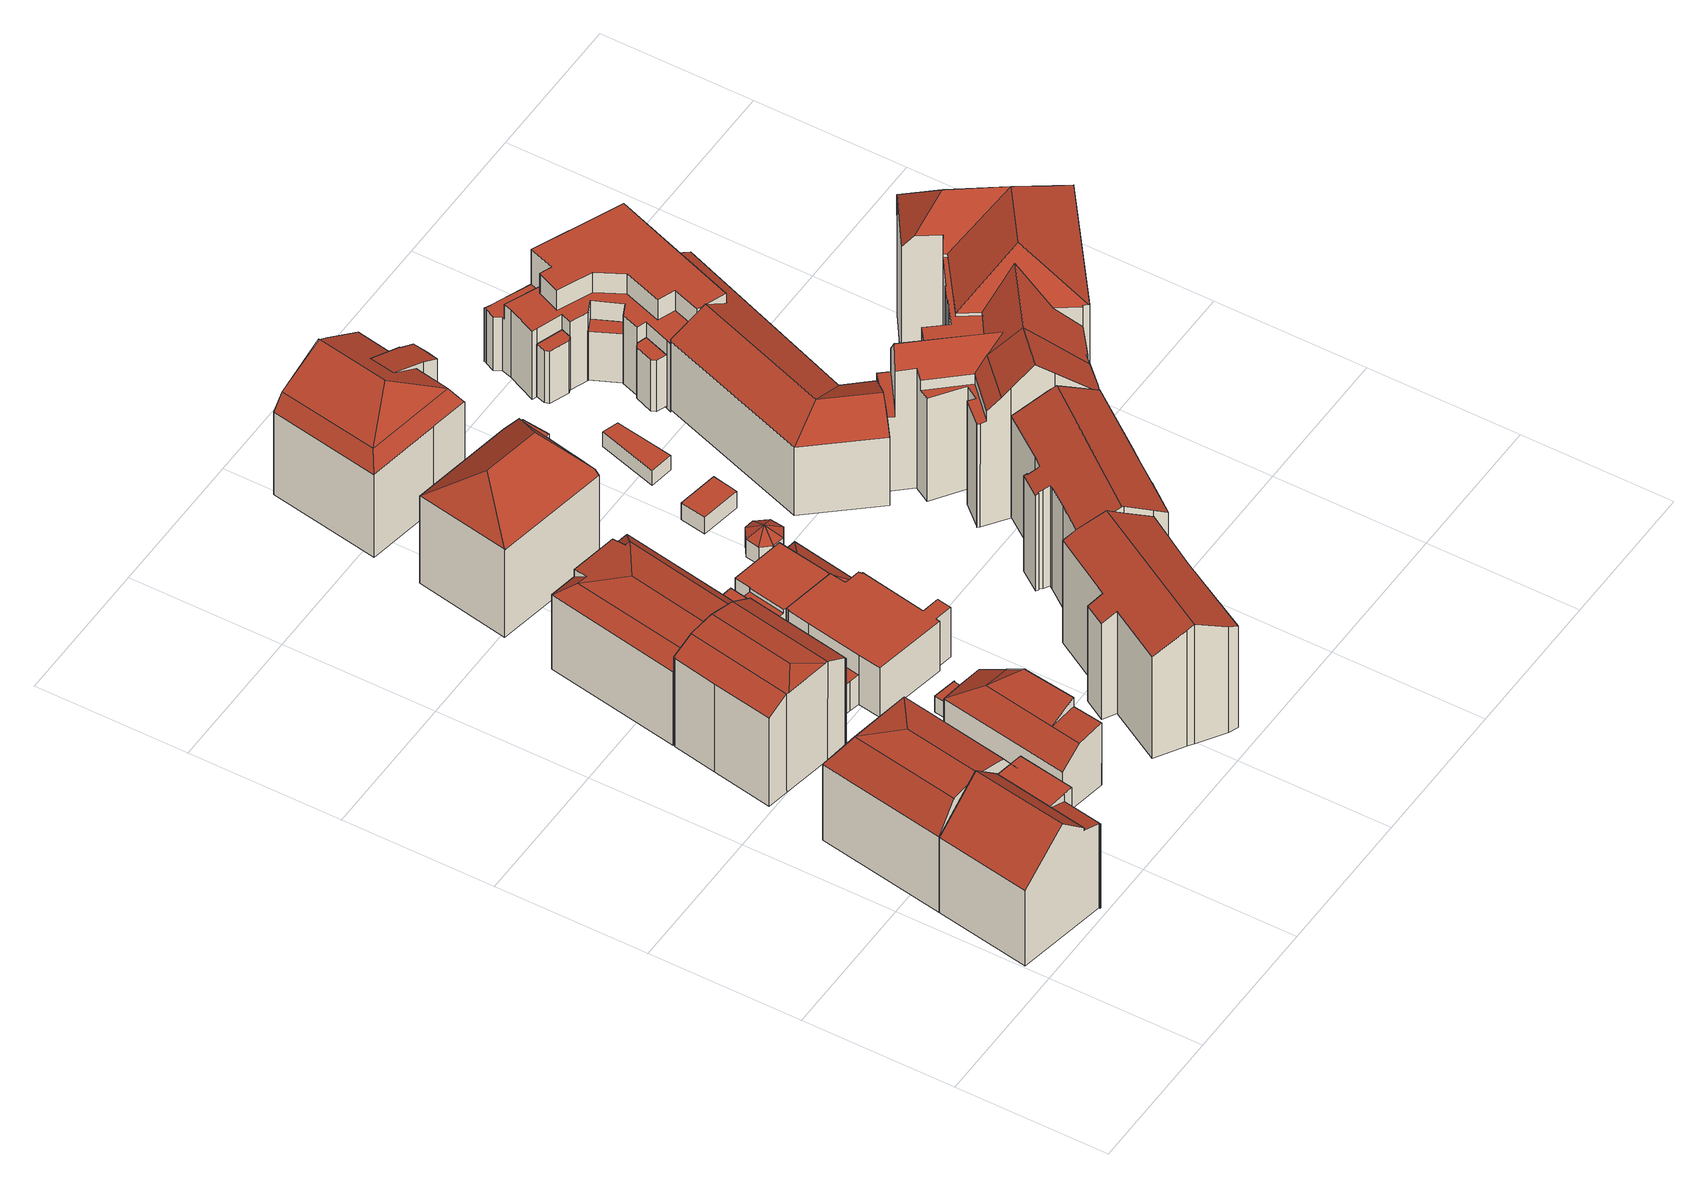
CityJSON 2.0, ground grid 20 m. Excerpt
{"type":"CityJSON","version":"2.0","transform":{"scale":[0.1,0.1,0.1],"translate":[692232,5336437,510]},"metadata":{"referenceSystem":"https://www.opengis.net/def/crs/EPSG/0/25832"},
"CityObjects":{
"building1":{"type":"Building","attributes":{"Gemeindeschluessel":"09162000","HoeheDach":"527.930","HoeheGrund":"510.231","Methode":"2000","NiedrigsteTraufeDesGebaeudes":"521.972","Geometrietyp2DReferenz":"3000","function":"31001_1000","roofType":"3100","measuredHeight":17.7,"storeysAboveGround":3},"address":[{"country":"Germany","locality":"München","thoroughfareName":"Kaulbachstraße 58"}],"geometry":[{"type":"Solid","lod":"2","boundaries":[[[[0,1,2,3,4,5]],[[6,7,8,9]],[[10,4,3,11,12,13]],[[14,7,6,12,11,15]],[[16,5,4,10,17,18,19]],[[1,0,20,21]],[[20,16,19,22,9,8,23,21]],[[7,14,23,8]],[[15,11,3,2]],[[0,5,16,20]],[[18,24,22,19]],[[22,24,25,13,12,6,9]],[[23,14,15,2,1,21]],[[25,17,10,13]],[[25,24,18,17]]]],"semantics":{"surfaces":[{"type":"RoofSurface","Dachneigung":"71.292","Dachorientierung":"99.679","Flaeche":"14.385","Z_MAX":"14.041","Z_MAX_ASL":"524.273","Z_MIN":"13.147","Z_MIN_ASL":"523.379"},{"type":"WallSurface"},{"type":"RoofSurface","Dachneigung":"90.000","Dachorientierung":"-1.000","Flaeche":"30.657","Z_MAX":"14.279","Z_MAX_ASL":"524.510","Z_MIN":"14.279","Z_MIN_ASL":"524.510"},{"type":"GroundSurface"},{"type":"RoofSurface","Dachneigung":"47.124","Dachorientierung":"99.679","Flaeche":"61.435","Z_MAX":"17.699","Z_MAX_ASL":"527.930","Z_MIN":"14.429","Z_MIN_ASL":"524.660"},{"type":"RoofSurface","Dachneigung":"46.038","Dachorientierung":"279.679","Flaeche":"108.706","Z_MAX":"17.699","Z_MAX_ASL":"527.930","Z_MIN":"11.741","Z_MIN_ASL":"521.972"}],"values":[[0,1,1,2,1,1,3,1,1,1,1,1,1,4,5]]}}]},
"building2":{"type":"Building","attributes":{"Gemeindeschluessel":"09162000","HoeheDach":"526.972","HoeheGrund":"510.222","Methode":"2000","NiedrigsteTraufeDesGebaeudes":"522.063","Geometrietyp2DReferenz":"3000","function":"31001_9998","roofType":"3200","measuredHeight":16.75,"storeysAboveGround":3},"address":[{"country":"Germany","locality":"München","thoroughfareName":"Kaulbachstraße 60"}],"geometry":[{"type":"Solid","lod":"2","boundaries":[[[[26,27,28,29,30,31]],[[28,32,33,34]],[[35,9,22,36,37,38,39]],[[40,41,9,35]],[[29,28,34,41,40,42]],[[28,27,32]],[[32,27,43,33]],[[44,43,27,26,45]],[[39,38,30,29,42]],[[9,41,34,33,43,44,22]],[[42,40,35,39]],[[30,38,37,31]],[[36,22,44,45]],[[36,45,26,31,37]]]],"semantics":{"surfaces":[{"type":"RoofSurface","Dachneigung":"32.687","Dachorientierung":"9.469","Flaeche":"49.895","Z_MAX":"15.968","Z_MAX_ASL":"526.190","Z_MIN":"12.000","Z_MIN_ASL":"522.222"},{"type":"RoofSurface","Dachneigung":"79.281","Dachorientierung":"99.767","Flaeche":"53.402","Z_MAX":"16.751","Z_MAX_ASL":"526.972","Z_MIN":"15.963","Z_MIN_ASL":"526.185"},{"type":"GroundSurface"},{"type":"WallSurface"},{"type":"RoofSurface","Dachneigung":"35.422","Dachorientierung":"99.754","Flaeche":"69.331","Z_MAX":"15.964","Z_MAX_ASL":"526.186","Z_MIN":"11.891","Z_MIN_ASL":"522.113"},{"type":"RoofSurface","Dachneigung":"79.315","Dachorientierung":"9.596","Flaeche":"17.581","Z_MAX":"16.751","Z_MAX_ASL":"526.972","Z_MIN":"15.964","Z_MIN_ASL":"526.186"},{"type":"RoofSurface","Dachneigung":"79.339","Dachorientierung":"279.752","Flaeche":"53.391","Z_MAX":"16.751","Z_MAX_ASL":"526.972","Z_MIN":"15.968","Z_MIN_ASL":"526.190"},{"type":"RoofSurface","Dachneigung":"30.986","Dachorientierung":"279.752","Flaeche":"77.131","Z_MAX":"15.968","Z_MAX_ASL":"526.190","Z_MIN":"11.841","Z_MIN_ASL":"522.063"}],"values":[[0,1,2,3,4,5,6,7,3,3,3,3,3,3]]}}]},
"building3":{"type":"Building","attributes":{"Gemeindeschluessel":"09162000","HoeheDach":"526.200","HoeheGrund":"510.198","Methode":"2000","NiedrigsteTraufeDesGebaeudes":"524.028","Geometrietyp2DReferenz":"3000","function":"31001_1000","roofType":"3200","measuredHeight":16,"storeysAboveGround":5},"address":[{"country":"Germany","locality":"München","thoroughfareName":"Kaulbachstraße 60a"}],"geometry":[{"type":"Solid","lod":"2","boundaries":[[[[46,47,48,49,50]],[[51,48,52,53]],[[54,55,56,57]],[[58,59,60,61]],[[62,63,64,65]],[[59,66,67,60]],[[52,48,47,62,65]],[[63,68,69,64]],[[70,51,53,71]],[[64,69,72,57,56,73,61,60,67,71,53,52,65]],[[46,50,74]],[[54,75,68,63,62,55]],[[55,74,50,49,73,56]],[[66,70,71,67]],[[49,58,61,73]],[[48,51,70,66,59,58,49]],[[55,62,47,46,74]],[[68,75,72,69]],[[75,54,57,72]]]],"semantics":{"surfaces":[{"type":"RoofSurface","Dachneigung":"81.681","Dachorientierung":"280.093","Flaeche":"44.829","Z_MAX":"16.002","Z_MAX_ASL":"526.200","Z_MIN":"15.502","Z_MIN_ASL":"525.700"},{"type":"WallSurface"},{"type":"GroundSurface"},{"type":"RoofSurface","Dachneigung":"80.282","Dachorientierung":"190.037","Flaeche":"8.610","Z_MAX":"16.002","Z_MAX_ASL":"526.200","Z_MIN":"15.540","Z_MIN_ASL":"525.738"},{"type":"RoofSurface","Dachneigung":"60.531","Dachorientierung":"100.130","Flaeche":"47.731","Z_MAX":"15.502","Z_MAX_ASL":"525.700","Z_MIN":"13.837","Z_MIN_ASL":"524.035"},{"type":"RoofSurface","Dachneigung":"60.591","Dachorientierung":"280.130","Flaeche":"48.829","Z_MAX":"15.505","Z_MAX_ASL":"525.703","Z_MIN":"13.830","Z_MIN_ASL":"524.028"},{"type":"RoofSurface","Dachneigung":"81.659","Dachorientierung":"100.130","Flaeche":"44.677","Z_MAX":"16.002","Z_MAX_ASL":"526.200","Z_MIN":"15.502","Z_MIN_ASL":"525.700"}],"values":[[0,1,1,1,1,1,1,1,1,2,3,4,1,1,1,5,6,1,1]]}}]},
"building4":{"type":"Building","attributes":{"Gemeindeschluessel":"09162000","HoeheDach":"521.787","HoeheGrund":"510.638","Methode":"2000","NiedrigsteTraufeDesGebaeudes":"517.464","Geometrietyp2DReferenz":"3000","function":"31001_9998","roofType":"2100","measuredHeight":11.15},"geometry":[{"type":"Solid","lod":"2","boundaries":[[[[76,77,78,79,80,81,82,83]],[[84,85,86,87,88]],[[82,89,90,83]],[[78,77,91,92,93]],[[87,89,81,80,88]],[[93,85,84,79,78]],[[76,90,91,77]],[[93,92,86,85]],[[88,80,79,84]],[[83,90,76]],[[87,86,92,91,90,89]],[[81,89,82]]]],"semantics":{"surfaces":[{"type":"WallSurface"},{"type":"RoofSurface","Dachneigung":"64.181","Dachorientierung":"279.792","Flaeche":"33.272","Z_MAX":"11.148","Z_MAX_ASL":"521.787","Z_MIN":"9.362","Z_MIN_ASL":"520.000"},{"type":"RoofSurface","Dachneigung":"57.118","Dachorientierung":"9.669","Flaeche":"21.666","Z_MAX":"9.362","Z_MAX_ASL":"520.000","Z_MIN":"6.850","Z_MIN_ASL":"517.488"},{"type":"GroundSurface"},{"type":"RoofSurface","Dachneigung":"84.184","Dachorientierung":"279.792","Flaeche":"15.258","Z_MAX":"9.750","Z_MAX_ASL":"520.388","Z_MIN":"9.362","Z_MIN_ASL":"520.000"},{"type":"RoofSurface","Dachneigung":"47.593","Dachorientierung":"279.792","Flaeche":"58.764","Z_MAX":"9.362","Z_MAX_ASL":"520.000","Z_MIN":"6.825","Z_MIN_ASL":"517.464"},{"type":"RoofSurface","Dachneigung":"57.877","Dachorientierung":"9.680","Flaeche":"5.415","Z_MAX":"11.050","Z_MAX_ASL":"521.688","Z_MIN":"9.362","Z_MIN_ASL":"520.000"}],"values":[[0,0,1,0,2,3,4,0,0,0,5,6]]}}]},
"building5":{"type":"Building","attributes":{"Gemeindeschluessel":"09162000","HoeheDach":"523.900","HoeheGrund":"510.198","Methode":"2000","NiedrigsteTraufeDesGebaeudes":"521.837","Geometrietyp2DReferenz":"3000","function":"31001_1000","roofType":"3200","measuredHeight":13.7,"storeysAboveGround":3},"address":[{"country":"Germany","locality":"München","thoroughfareName":"Kaulbachstraße 62"}],"geometry":[{"type":"Solid","lod":"2","boundaries":[[[[94,95,96,53]],[[97,98,99,100,101,102,103]],[[100,104,101]],[[65,52,53,96,105,106,107,64]],[[108,109,98,97]],[[64,107,106,110,111]],[[112,102,113,95,94]],[[114,104,100,99,109,108,110,106,105]],[[99,98,109]],[[115,103,102,112,116]],[[52,116,112,94,53]],[[117,65,64,111,118]],[[118,97,103,115,117]],[[96,95,113,114,105]],[[110,108,97,118,111]],[[101,104,114,113,102]],[[65,117,115,116,52]]]],"semantics":{"surfaces":[{"type":"WallSurface"},{"type":"RoofSurface","Dachneigung":"81.589","Dachorientierung":"10.005","Flaeche":"30.570","Z_MAX":"13.702","Z_MAX_ASL":"523.900","Z_MIN":"12.812","Z_MIN_ASL":"523.011"},{"type":"GroundSurface"},{"type":"RoofSurface","Dachneigung":"53.533","Dachorientierung":"10.005","Flaeche":"3.883","Z_MAX":"13.102","Z_MAX_ASL":"523.300","Z_MIN":"11.655","Z_MIN_ASL":"521.853"},{"type":"RoofSurface","Dachneigung":"57.215","Dachorientierung":"280.013","Flaeche":"45.116","Z_MAX":"13.102","Z_MAX_ASL":"523.300","Z_MIN":"11.639","Z_MIN_ASL":"521.837"},{"type":"RoofSurface","Dachneigung":"82.152","Dachorientierung":"280.013","Flaeche":"62.199","Z_MAX":"13.702","Z_MAX_ASL":"523.900","Z_MIN":"13.102","Z_MIN_ASL":"523.300"},{"type":"RoofSurface","Dachneigung":"82.152","Dachorientierung":"100.013","Flaeche":"62.535","Z_MAX":"13.702","Z_MAX_ASL":"523.900","Z_MIN":"13.102","Z_MIN_ASL":"523.300"},{"type":"RoofSurface","Dachneigung":"50.710","Dachorientierung":"100.013","Flaeche":"39.867","Z_MAX":"13.102","Z_MAX_ASL":"523.300","Z_MIN":"11.643","Z_MIN_ASL":"521.841"},{"type":"RoofSurface","Dachneigung":"53.533","Dachorientierung":"10.005","Flaeche":"6.544","Z_MAX":"13.102","Z_MAX_ASL":"523.300","Z_MIN":"11.655","Z_MIN_ASL":"521.853"}],"values":[[0,1,0,2,3,0,4,0,0,5,0,0,6,0,7,8,0]]}}]},
"building6":{"type":"Building","attributes":{"Gemeindeschluessel":"09162000","HoeheDach":"513.082","HoeheGrund":"510.620","Methode":"3100","NiedrigsteTraufeDesGebaeudes":"513.082","Geometrietyp2DReferenz":"3000","function":"31001_2000","roofType":"1000","measuredHeight":2.46},"geometry":[{"type":"Solid","lod":"2","boundaries":[[[[119,120,121,122]],[[119,122,123,124,125]],[[124,79,126,125]],[[123,84,79,124]],[[122,121,84,123]],[[84,121,120,126,79]],[[125,126,120,119]]]],"semantics":{"surfaces":[{"type":"WallSurface"},{"type":"RoofSurface","Dachneigung":"90.000","Dachorientierung":"-1.000","Flaeche":"12.030","Z_MAX":"2.462","Z_MAX_ASL":"513.082","Z_MIN":"2.462","Z_MIN_ASL":"513.082"},{"type":"GroundSurface"}],"values":[[0,1,0,0,0,2,0]]}}]},
"building7":{"type":"Building","attributes":{"Gemeindeschluessel":"09162000","HoeheDach":"518.000","HoeheGrund":"510.177","Methode":"2000","NiedrigsteTraufeDesGebaeudes":"514.800","Geometrietyp2DReferenz":"3000","function":"31001_3065","roofType":"1000","measuredHeight":7.82,"storeysAboveGround":2},"geometry":[{"type":"Solid","lod":"2","boundaries":[[[[127,128,129,130]],[[131,132,133,134]],[[134,133,135,136,137,69,64,138,139,140,130,129,141,142,143,144,145,146,147,148,149]],[[150,151,142,141]],[[132,152,135,133]],[[128,150,141,129]],[[153,154,145,144]],[[131,155,156,157,158,154,153,159,151,150,128,127,160,161,152,132]],[[162,163,140,139]],[[164,163,162,165,166,167,168]],[[154,158,146,145]],[[159,153,144,143]],[[165,162,139,138]],[[166,165,138,64]],[[161,160,163,164]],[[158,157,147,146]],[[167,166,64,69]],[[156,155,149,148]],[[155,131,134,149]],[[163,160,127,130,140]],[[168,167,69,137]],[[164,168,137,136]],[[151,159,143,142]],[[157,156,148,147]],[[152,161,164,136,135]]]],"semantics":{"surfaces":[{"type":"WallSurface"},{"type":"GroundSurface"},{"type":"RoofSurface","Dachneigung":"90.000","Dachorientierung":"-1.000","Flaeche":"137.807","Z_MAX":"7.823","Z_MAX_ASL":"518.000","Z_MIN":"7.823","Z_MIN_ASL":"518.000"},{"type":"RoofSurface","Dachneigung":"90.000","Dachorientierung":"-1.000","Flaeche":"57.302","Z_MAX":"4.623","Z_MAX_ASL":"514.800","Z_MIN":"4.623","Z_MIN_ASL":"514.800"}],"values":[[0,0,1,0,0,0,0,2,0,3,0,0,0,0,0,0,0,0,0,0,0,0,0,0,0]]}}]},
"building8":{"type":"Building","attributes":{"Gemeindeschluessel":"09162000","HoeheDach":"520.300","HoeheGrund":"510.198","Methode":"2000","NiedrigsteTraufeDesGebaeudes":"516.231","Geometrietyp2DReferenz":"3000","function":"31001_1000","roofType":"1000","measuredHeight":10.1,"storeysAboveGround":2},"geometry":[{"type":"Solid","lod":"2","boundaries":[[[[169,170,171,172,173]],[[174,175,176,177]],[[177,176,178,179,180,181]],[[182,183,184,185,150,186,187,188]],[[181,180,143,144]],[[189,190,107,64]],[[183,182,191,192]],[[174,177,193,194]],[[185,184,170,169]],[[107,190,195,171,170,184,183,192]],[[196,175,174]],[[195,190,189,197]],[[191,182,188,196,174,194]],[[180,179,142,143]],[[142,179,178,186,150,141]],[[195,197,172,171]],[[193,177,181,144]],[[138,173,172,197,189,64]],[[187,186,178,176]],[[141,150,185,169,173,138]],[[187,176,175,196,188]],[[143,142,141,138,64,107,192,191,194,193,144]]]],"semantics":{"surfaces":[{"type":"RoofSurface","Dachneigung":"90.000","Dachorientierung":"-1.000","Flaeche":"15.732","Z_MAX":"7.202","Z_MAX_ASL":"517.400","Z_MIN":"7.202","Z_MIN_ASL":"517.400"},{"type":"RoofSurface","Dachneigung":"58.303","Dachorientierung":"100.114","Flaeche":"21.045","Z_MAX":"7.602","Z_MAX_ASL":"517.800","Z_MIN":"6.033","Z_MIN_ASL":"516.231"},{"type":"RoofSurface","Dachneigung":"59.313","Dachorientierung":"189.936","Flaeche":"3.460","Z_MAX":"7.602","Z_MAX_ASL":"517.800","Z_MIN":"6.049","Z_MIN_ASL":"516.247"},{"type":"RoofSurface","Dachneigung":"90.000","Dachorientierung":"-1.000","Flaeche":"55.894","Z_MAX":"7.802","Z_MAX_ASL":"518.000","Z_MIN":"7.802","Z_MIN_ASL":"518.000"},{"type":"WallSurface"},{"type":"RoofSurface","Dachneigung":"59.611","Dachorientierung":"9.974","Flaeche":"3.939","Z_MAX":"7.602","Z_MAX_ASL":"517.800","Z_MIN":"6.033","Z_MIN_ASL":"516.231"},{"type":"RoofSurface","Dachneigung":"90.000","Dachorientierung":"-1.000","Flaeche":"12.904","Z_MAX":"10.102","Z_MAX_ASL":"520.300","Z_MIN":"10.102","Z_MIN_ASL":"520.300"},{"type":"GroundSurface"}],"values":[[0,1,2,3,4,4,4,4,4,4,5,6,4,4,4,4,4,4,4,4,4,7]]}}]},
"building9":{"type":"Building","attributes":{"Gemeindeschluessel":"09162000","HoeheDach":"529.310","HoeheGrund":"510.380","Methode":"2000","NiedrigsteTraufeDesGebaeudes":"524.100","Geometrietyp2DReferenz":"3000","function":"31001_1000","roofType":"3200","measuredHeight":18.93,"storeysAboveGround":3},"address":[{"country":"Germany","locality":"München","thoroughfareName":"Kaulbachstraße 62a"}],"geometry":[{"type":"Solid","lod":"2","boundaries":[[[[198,199,200,201]],[[202,203,204,205]],[[205,204,206,207,208,209,201,200,210]],[[211,212,209,208]],[[213,214,207,206]],[[215,202,205,210]],[[207,214,216,217,211,208]],[[204,203,218,213,206]],[[203,202,215,219,220,221,222,218]],[[218,222,223,216,214,213]],[[200,199,219,215,210]],[[209,212,221,220,198,201]],[[217,216,223]],[[198,220,219,199]],[[222,221,212,211,217,223]]]],"semantics":{"surfaces":[{"type":"WallSurface"},{"type":"GroundSurface"},{"type":"RoofSurface","Dachneigung":"38.595","Dachorientierung":"103.648","Flaeche":"39.972","Z_MAX":"18.930","Z_MAX_ASL":"529.310","Z_MIN":"13.720","Z_MIN_ASL":"524.100"},{"type":"RoofSurface","Dachneigung":"50.890","Dachorientierung":"192.174","Flaeche":"98.637","Z_MAX":"18.930","Z_MAX_ASL":"529.310","Z_MIN":"13.761","Z_MIN_ASL":"524.141"},{"type":"RoofSurface","Dachneigung":"38.604","Dachorientierung":"282.465","Flaeche":"41.705","Z_MAX":"18.930","Z_MAX_ASL":"529.310","Z_MIN":"13.783","Z_MIN_ASL":"524.163"},{"type":"RoofSurface","Dachneigung":"90.000","Dachorientierung":"-1.000","Flaeche":"1.468","Z_MAX":"13.720","Z_MAX_ASL":"524.100","Z_MIN":"13.720","Z_MIN_ASL":"524.100"},{"type":"RoofSurface","Dachneigung":"50.890","Dachorientierung":"12.174","Flaeche":"98.337","Z_MAX":"18.930","Z_MAX_ASL":"529.310","Z_MIN":"13.742","Z_MIN_ASL":"524.122"}],"values":[[0,0,1,0,0,0,0,0,2,3,0,0,4,5,6]]}}]},
"building10":{"type":"Building","attributes":{"Gemeindeschluessel":"09162000","HoeheDach":"529.300","HoeheGrund":"510.634","Methode":"2000","NiedrigsteTraufeDesGebaeudes":"525.625","Geometrietyp2DReferenz":"3000","function":"31001_1000","roofType":"3100","measuredHeight":18.67,"storeysAboveGround":5},"address":[{"country":"Germany","locality":"München","thoroughfareName":"Königinstraße 65"}],"geometry":[{"type":"Solid","lod":"2","boundaries":[[[[224,225,226,227,228,229,230,231]],[[224,231,232,233]],[[234,235,236,237]],[[235,238,239,236]],[[240,230,229,241,238,235,234,242,243,244,245]],[[244,243,246,247]],[[243,242,248,246]],[[238,241,249,239]],[[228,227,250,251]],[[242,234,237,248]],[[251,250,252,253,233,232,254,255,247,246,248,237,236,239,249]],[[241,229,228,251,249]],[[227,226,252,250]],[[240,245,255,254]],[[225,224,233,253]],[[226,225,253,252]],[[231,230,240,254,232]],[[245,244,247,255]]]],"semantics":{"surfaces":[{"type":"RoofSurface","Dachneigung":"63.198","Dachorientierung":"119.752","Flaeche":"120.364","Z_MAX":"18.666","Z_MAX_ASL":"529.300","Z_MIN":"15.893","Z_MIN_ASL":"526.526"},{"type":"WallSurface"},{"type":"RoofSurface","Dachneigung":"63.198","Dachorientierung":"299.752","Flaeche":"129.925","Z_MAX":"18.666","Z_MAX_ASL":"529.300","Z_MIN":"14.992","Z_MIN_ASL":"525.625"},{"type":"GroundSurface"}],"values":[[0,1,1,1,2,1,1,1,1,1,3,1,1,1,1,1,1,1]]}}]},
"building11":{"type":"Building","attributes":{"Gemeindeschluessel":"09162000","HoeheDach":"512.100","HoeheGrund":"510.140","Methode":"2000","NiedrigsteTraufeDesGebaeudes":"512.100","Geometrietyp2DReferenz":"3000","function":"31001_2000","roofType":"1000","measuredHeight":1.96},"geometry":[{"type":"Solid","lod":"2","boundaries":[[[[256,257,258,259]],[[260,261,262,263]],[[263,262,264,265]],[[261,258,257,264,262]],[[265,264,257,256]],[[256,259,260,263,265]],[[259,258,261,260]]]],"semantics":{"surfaces":[{"type":"WallSurface"},{"type":"GroundSurface"},{"type":"RoofSurface","Dachneigung":"90.000","Dachorientierung":"-1.000","Flaeche":"19.468","Z_MAX":"1.960","Z_MAX_ASL":"512.100","Z_MIN":"1.960","Z_MIN_ASL":"512.100"}],"values":[[0,0,0,1,0,2,0]]}}]},
"building12":{"type":"Building","attributes":{"Gemeindeschluessel":"09162000","HoeheDach":"528.810","HoeheGrund":"510.010","Methode":"2000","NiedrigsteTraufeDesGebaeudes":"522.974","Geometrietyp2DReferenz":"3000","function":"31001_1000","roofType":"3400","measuredHeight":18.8,"storeysAboveGround":3},"address":[{"country":"Germany","locality":"München","thoroughfareName":"Kaulbachstraße 64"}],"geometry":[{"type":"Solid","lod":"2","boundaries":[[[[266,267,268,269]],[[270,268,267,271,272,273,274,275,276,277]],[[278,272,271,279,280]],[[281,282,283,284]],[[285,277,276,286,287]],[[288,289,290,287,286]],[[291,292,293,274,273,294]],[[273,272,278,294]],[[281,290,289,295,291,294,278,280,296,297,298,282]],[[282,298,299,283]],[[280,279,266,269,300,296]],[[277,285,284,270]],[[290,281,284,285,287]],[[300,301,297,296]],[[276,275,302]],[[286,276,302,303,288]],[[279,271,267,266]],[[293,292,304,303,302]],[[291,295,304,292]],[[275,274,293,302]],[[303,304,295,289,288]],[[299,301,300,269,268,270,284,283]],[[301,299,298,297]]]],"semantics":{"surfaces":[{"type":"WallSurface"},{"type":"RoofSurface","Dachneigung":"60.536","Dachorientierung":"102.110","Flaeche":"69.706","Z_MAX":"18.800","Z_MAX_ASL":"528.810","Z_MIN":"15.189","Z_MIN_ASL":"525.199"},{"type":"RoofSurface","Dachneigung":"29.775","Dachorientierung":"102.108","Flaeche":"13.940","Z_MAX":"15.190","Z_MAX_ASL":"525.200","Z_MIN":"12.967","Z_MIN_ASL":"522.977"},{"type":"GroundSurface"},{"type":"RoofSurface","Dachneigung":"45.662","Dachorientierung":"192.304","Flaeche":"32.352","Z_MAX":"18.800","Z_MAX_ASL":"528.810","Z_MIN":"15.190","Z_MIN_ASL":"525.200"},{"type":"RoofSurface","Dachneigung":"33.201","Dachorientierung":"192.304","Flaeche":"35.188","Z_MAX":"15.190","Z_MAX_ASL":"525.200","Z_MIN":"13.056","Z_MIN_ASL":"523.066"},{"type":"RoofSurface","Dachneigung":"29.776","Dachorientierung":"102.113","Flaeche":"13.061","Z_MAX":"15.190","Z_MAX_ASL":"525.200","Z_MIN":"12.964","Z_MIN_ASL":"522.974"},{"type":"RoofSurface","Dachneigung":"32.828","Dachorientierung":"282.111","Flaeche":"36.688","Z_MAX":"15.190","Z_MAX_ASL":"525.200","Z_MIN":"13.017","Z_MIN_ASL":"523.028"},{"type":"RoofSurface","Dachneigung":"59.524","Dachorientierung":"282.111","Flaeche":"82.794","Z_MAX":"18.800","Z_MAX_ASL":"528.810","Z_MIN":"15.190","Z_MIN_ASL":"525.200"},{"type":"RoofSurface","Dachneigung":"67.681","Dachorientierung":"102.112","Flaeche":"26.588","Z_MAX":"17.322","Z_MAX_ASL":"527.333","Z_MIN":"14.447","Z_MIN_ASL":"524.457"}],"values":[[0,1,0,0,2,0,0,0,3,0,0,0,0,0,4,5,6,7,0,8,0,9,0]]}}]},
"building13":{"type":"Building","attributes":{"Gemeindeschluessel":"09162000","HoeheDach":"515.100","HoeheGrund":"511.130","Methode":"2000","NiedrigsteTraufeDesGebaeudes":"513.800","Geometrietyp2DReferenz":"3000","function":"31001_2000","roofType":"3500","measuredHeight":3.97},"geometry":[{"type":"Solid","lod":"2","boundaries":[[[[305,306,307,308]],[[309,310,311]],[[312,313,314,315]],[[316,317,311]],[[306,318,319,320,321,314,313,307]],[[308,312,311]],[[308,307,313,312]],[[317,318,306,305]],[[315,314,321,309]],[[316,319,318,317]],[[310,316,311]],[[309,321,320,310]],[[312,315,311]],[[305,308,311]],[[310,320,319,316]],[[315,309,311]],[[317,305,311]]]],"semantics":{"surfaces":[{"type":"WallSurface"},{"type":"RoofSurface","Dachneigung":"58.610","Dachorientierung":"235.509","Flaeche":"2.080","Z_MAX":"3.970","Z_MAX_ASL":"515.100","Z_MIN":"2.670","Z_MIN_ASL":"513.800"},{"type":"RoofSurface","Dachneigung":"59.019","Dachorientierung":"147.902","Flaeche":"2.155","Z_MAX":"3.970","Z_MAX_ASL":"515.100","Z_MIN":"2.670","Z_MIN_ASL":"513.800"},{"type":"GroundSurface"},{"type":"RoofSurface","Dachneigung":"59.102","Dachorientierung":"8.879","Flaeche":"1.575","Z_MAX":"3.970","Z_MAX_ASL":"515.100","Z_MIN":"2.670","Z_MIN_ASL":"513.800"},{"type":"RoofSurface","Dachneigung":"58.502","Dachorientierung":"189.056","Flaeche":"2.221","Z_MAX":"3.970","Z_MAX_ASL":"515.100","Z_MIN":"2.670","Z_MIN_ASL":"513.800"},{"type":"RoofSurface","Dachneigung":"57.655","Dachorientierung":"328.253","Flaeche":"2.346","Z_MAX":"3.970","Z_MAX_ASL":"515.100","Z_MIN":"2.670","Z_MIN_ASL":"513.800"},{"type":"RoofSurface","Dachneigung":"57.641","Dachorientierung":"49.651","Flaeche":"2.362","Z_MAX":"3.970","Z_MAX_ASL":"515.100","Z_MIN":"2.670","Z_MIN_ASL":"513.800"},{"type":"RoofSurface","Dachneigung":"57.990","Dachorientierung":"278.490","Flaeche":"2.234","Z_MAX":"3.970","Z_MAX_ASL":"515.100","Z_MIN":"2.670","Z_MIN_ASL":"513.800"},{"type":"RoofSurface","Dachneigung":"58.462","Dachorientierung":"97.408","Flaeche":"2.371","Z_MAX":"3.970","Z_MAX_ASL":"515.100","Z_MIN":"2.670","Z_MIN_ASL":"513.800"}],"values":[[0,1,0,2,3,4,0,0,0,0,5,0,6,7,0,8,9]]}}]},
"building14":{"type":"Building","attributes":{"Gemeindeschluessel":"09162000","HoeheDach":"513.674","HoeheGrund":"511.110","Methode":"1000","NiedrigsteTraufeDesGebaeudes":"513.674","Geometrietyp2DReferenz":"3000","function":"31001_2000","roofType":"1000","measuredHeight":2.56},"geometry":[{"type":"Solid","lod":"2","boundaries":[[[[322,323,324,325]],[[326,327,328,329]],[[326,329,324,323]],[[329,328,325,324]],[[328,327,322,325]],[[327,326,323,322]]]],"semantics":{"surfaces":[{"type":"GroundSurface"},{"type":"RoofSurface","Dachneigung":"90.000","Dachorientierung":"-1.000","Flaeche":"19.174","Z_MAX":"2.564","Z_MAX_ASL":"513.674","Z_MIN":"2.564","Z_MIN_ASL":"513.674"},{"type":"WallSurface"}],"values":[[0,1,2,2,2,2]]}}]},
"building15":{"type":"Building","attributes":{"Gemeindeschluessel":"09162000","HoeheDach":"529.296","HoeheGrund":"510.663","Methode":"2000","NiedrigsteTraufeDesGebaeudes":"525.692","Geometrietyp2DReferenz":"3000","function":"31001_1000","roofType":"3100","measuredHeight":18.63,"storeysAboveGround":5},"address":[{"country":"Germany","locality":"München","thoroughfareName":"Königinstraße 67"}],"geometry":[{"type":"Solid","lod":"2","boundaries":[[[[330,331,332,333]],[[334,335,336,337]],[[338,339,340,341,342]],[[343,344,345,346]],[[347,330,333,348]],[[349,350,351,352]],[[353,354,355,356]],[[357,349,352,358]],[[340,359,360,341]],[[344,347,348,345]],[[335,361,362,336]],[[363,339,338,350,349,357,364,365,366,361,335,334,367,368,331,330,347,344,343]],[[331,368,369,332]],[[366,365,370,371]],[[361,366,371,362]],[[359,372,373,360]],[[368,367,374,369]],[[354,375,376,355]],[[364,357,358,377]],[[378,363,343,346,379]],[[365,364,377,370]],[[341,360,373,380,356,355,376,381,379,346,345,348,333,332,369,374,337,336,362,371,370,377,358,352,351,342]],[[382,375,354,353,383,372,359,340,339,363,378]],[[383,353,356,380]],[[350,338,342,351]],[[367,334,337,374]],[[375,382,381,376]],[[382,378,379,381]],[[372,383,380,373]]]],"semantics":{"surfaces":[{"type":"WallSurface"},{"type":"RoofSurface","Dachneigung":"63.452","Dachorientierung":"307.279","Flaeche":"127.169","Z_MAX":"18.633","Z_MAX_ASL":"529.296","Z_MIN":"15.029","Z_MIN_ASL":"525.692"},{"type":"GroundSurface"},{"type":"RoofSurface","Dachneigung":"63.452","Dachorientierung":"127.279","Flaeche":"120.111","Z_MAX":"18.633","Z_MAX_ASL":"529.296","Z_MIN":"15.958","Z_MIN_ASL":"526.621"}],"values":[[0,0,0,0,0,0,0,0,0,0,0,1,0,0,0,0,0,0,0,0,0,2,3,0,0,0,0,0,0]]}}]},
"building16":{"type":"Building","attributes":{"Gemeindeschluessel":"09162000","HoeheDach":"512.850","HoeheGrund":"510.639","Methode":"2000","NiedrigsteTraufeDesGebaeudes":"512.850","Geometrietyp2DReferenz":"3000","function":"31001_2000","roofType":"1000","measuredHeight":2.21},"geometry":[{"type":"Solid","lod":"2","boundaries":[[[[384,385,386,387]],[[388,384,387,389]],[[390,385,384,388]],[[386,391,389,387]],[[385,390,391,386]],[[390,388,389,391]]]],"semantics":{"surfaces":[{"type":"WallSurface"},{"type":"RoofSurface","Dachneigung":"90.000","Dachorientierung":"-1.000","Flaeche":"21.369","Z_MAX":"2.211","Z_MAX_ASL":"512.850","Z_MIN":"2.211","Z_MIN_ASL":"512.850"},{"type":"GroundSurface"}],"values":[[0,0,1,2,0,0]]}}]},
"building17":{"type":"Building","attributes":{"Gemeindeschluessel":"09162000","HoeheDach":"518.308","HoeheGrund":"510.120","Methode":"3100","NiedrigsteTraufeDesGebaeudes":"518.308","Geometrietyp2DReferenz":"3000","function":"51009_1610","roofType":"1000","measuredHeight":8.19},"geometry":[{"type":"Solid","lod":"2","boundaries":[[[[392,393,394,395]],[[396,397,398,399]],[[393,400,401,398,397,394]],[[399,402,403,392,395,396]],[[399,398,401,402]],[[403,400,393,392]],[[402,401,400,403]],[[395,394,397,396]]]],"semantics":{"surfaces":[{"type":"WallSurface"},{"type":"GroundSurface"},{"type":"RoofSurface","Dachneigung":"90.000","Dachorientierung":"-1.000","Flaeche":"6.206","Z_MAX":"8.188","Z_MAX_ASL":"518.308","Z_MIN":"8.188","Z_MIN_ASL":"518.308"}],"values":[[0,0,1,2,0,0,0,0]]}}]},
"building18":{"type":"Building","attributes":{"Gemeindeschluessel":"09162000","HoeheDach":"524.020","HoeheGrund":"510.630","Methode":"2000","NiedrigsteTraufeDesGebaeudes":"520.634","Geometrietyp2DReferenz":"3000","function":"31001_1000","roofType":"3100","measuredHeight":13.39},"geometry":[{"type":"Solid","lod":"2","boundaries":[[[[404,405,406,407,408,409,410,411,412,413,414,415]],[[416,417,405,404]],[[415,418,419,416,404]],[[420,421,414,413]],[[422,423,408,407]],[[424,425,426,427,423,428]],[[405,417,429,430,406]],[[415,414,421,418]],[[419,418,421,420,431,424,428]],[[427,426,410,409]],[[417,416,419,428,429]],[[430,429,428,423,422]],[[411,425,424,431,412]],[[409,408,423,427]],[[426,425,411,410]],[[430,422,407,406]],[[431,420,413,412]]]],"semantics":{"surfaces":[{"type":"GroundSurface"},{"type":"WallSurface"},{"type":"RoofSurface","Dachneigung":"61.027","Dachorientierung":"288.841","Flaeche":"116.892","Z_MAX":"13.390","Z_MAX_ASL":"524.020","Z_MIN":"10.634","Z_MIN_ASL":"521.264"},{"type":"RoofSurface","Dachneigung":"61.032","Dachorientierung":"108.841","Flaeche":"146.653","Z_MAX":"13.390","Z_MAX_ASL":"524.020","Z_MIN":"10.004","Z_MIN_ASL":"520.634"},{"type":"RoofSurface","Dachneigung":"58.189","Dachorientierung":"50.018","Flaeche":"33.280","Z_MAX":"13.390","Z_MAX_ASL":"524.020","Z_MIN":"10.319","Z_MIN_ASL":"520.949"},{"type":"RoofSurface","Dachneigung":"58.190","Dachorientierung":"230.009","Flaeche":"47.938","Z_MAX":"13.390","Z_MAX_ASL":"524.020","Z_MIN":"10.621","Z_MIN_ASL":"521.251"}],"values":[[0,1,1,1,1,2,1,1,3,1,4,5,1,1,1,1,1]]}}]},
"building19":{"type":"Building","attributes":{"Gemeindeschluessel":"09162000","HoeheDach":"518.317","HoeheGrund":"510.340","Methode":"3100","NiedrigsteTraufeDesGebaeudes":"518.317","Geometrietyp2DReferenz":"3000","function":"51009_1610","roofType":"1000","measuredHeight":7.98},"geometry":[{"type":"Solid","lod":"2","boundaries":[[[[432,433,434,435]],[[436,437,438,439]],[[440,441,437,436]],[[434,433,438,437,441,442]],[[439,438,433,432]],[[443,442,441,440]],[[435,434,442,443]],[[436,439,432,435,443,440]]]],"semantics":{"surfaces":[{"type":"WallSurface"},{"type":"GroundSurface"},{"type":"RoofSurface","Dachneigung":"90.000","Dachorientierung":"-1.000","Flaeche":"6.380","Z_MAX":"7.977","Z_MAX_ASL":"518.317","Z_MIN":"7.977","Z_MIN_ASL":"518.317"}],"values":[[0,0,0,1,0,0,0,2]]}}]},
"building20":{"type":"Building","attributes":{"Gemeindeschluessel":"09162000","HoeheDach":"517.831","HoeheGrund":"510.050","Methode":"3100","NiedrigsteTraufeDesGebaeudes":"517.831","Geometrietyp2DReferenz":"3000","function":"51009_1610","roofType":"1000","measuredHeight":7.78},"geometry":[{"type":"Solid","lod":"2","boundaries":[[[[444,445,446,447]],[[448,445,444,449]],[[450,446,445,448]],[[448,449,451,450]],[[451,447,446,450]],[[449,444,447,451]]]],"semantics":{"surfaces":[{"type":"GroundSurface"},{"type":"WallSurface"},{"type":"RoofSurface","Dachneigung":"90.000","Dachorientierung":"-1.000","Flaeche":"7.501","Z_MAX":"7.781","Z_MAX_ASL":"517.831","Z_MIN":"7.781","Z_MIN_ASL":"517.831"}],"values":[[0,1,1,2,1,1]]}}]},
"building21":{"type":"Building","attributes":{"Gemeindeschluessel":"09162000","HoeheDach":"523.860","HoeheGrund":"510.049","Methode":"2000","NiedrigsteTraufeDesGebaeudes":"518.378","Geometrietyp2DReferenz":"3000","function":"31001_1000","roofType":"1000","measuredHeight":13.81,"storeysAboveGround":4},"geometry":[{"type":"Solid","lod":"2","boundaries":[[[[452,453,454,455,456,457,458,459,460,461,462,463,464,465,466,467,468,469,470,471,472,473,474]],[[475,476,477,478,479,480,481,482,483,484,485,486,487,488,489,490,491,492,493,494,495,496,497,498,499]],[[498,500,501,462,461,499]],[[502,503,490,489]],[[504,505,465,464]],[[505,506,466,465]],[[507,504,464,463]],[[508,509,506,505,504,507,501,500,510,511,512,513,514,515]],[[460,459,476,475]],[[457,456,479,478]],[[474,473,485,484]],[[510,500,498,497]],[[511,510,497,496]],[[456,455,480,479]],[[516,517,488,487]],[[459,458,477,476]],[[486,472,471,518,516,487]],[[454,453,482,481]],[[514,519,520,470,469,515]],[[503,521,491,490]],[[521,522,492,491]],[[453,452,483,482]],[[521,503,502,517,516,518,520,519,522]],[[455,454,481,480]],[[513,512,495,494]],[[501,507,463,462]],[[508,515,469,468]],[[461,460,475,499]],[[458,457,478,477]],[[506,509,467,466]],[[493,492,522,519,514,513,494]],[[471,470,520,518]],[[509,508,468,467]],[[517,502,489,488]],[[473,472,486,485]],[[484,483,452,474]],[[512,511,496,495]]]],"semantics":{"surfaces":[{"type":"RoofSurface","Dachneigung":"90.000","Dachorientierung":"-1.000","Flaeche":"59.908","Z_MAX":"10.611","Z_MAX_ASL":"520.660","Z_MIN":"10.611","Z_MIN_ASL":"520.660"},{"type":"GroundSurface"},{"type":"WallSurface"},{"type":"RoofSurface","Dachneigung":"90.000","Dachorientierung":"-1.000","Flaeche":"160.625","Z_MAX":"13.811","Z_MAX_ASL":"523.860","Z_MIN":"13.811","Z_MIN_ASL":"523.860"},{"type":"RoofSurface","Dachneigung":"90.000","Dachorientierung":"-1.000","Flaeche":"16.659","Z_MAX":"8.329","Z_MAX_ASL":"518.378","Z_MIN":"8.329","Z_MIN_ASL":"518.378"}],"values":[[0,1,2,2,2,2,2,3,2,2,2,2,2,2,2,2,2,2,2,2,2,2,4,2,2,2,2,2,2,2,2,2,2,2,2,2,2]]}}]},
"building22":{"type":"Building","attributes":{"Gemeindeschluessel":"09162000","HoeheDach":"535.100","HoeheGrund":"510.525","Methode":"2000","NiedrigsteTraufeDesGebaeudes":"511.500","Geometrietyp2DReferenz":"3000","function":"31001_1000","roofType":"3100","measuredHeight":24.57,"storeysAboveGround":4},"address":[{"country":"Germany","locality":"München","thoroughfareName":"Königinstraße 69"}],"geometry":[{"type":"Solid","lod":"2","boundaries":[[[[523,524,525,526,527,528,529,530]],[[526,531,532,527]],[[533,534,535,536]],[[537,538,539,540,541,542]],[[543,544,545,546,547,548]],[[549,550,551]],[[544,549,551,531,526,525,552,545]],[[528,553,554,529]],[[555,556,557,558,559,560,561,562,563,564]],[[565,566,567,568,569,570]],[[571,547,546,572,573]],[[525,524,574,575,552]],[[576,558,557,577,578,579]],[[580,581,582,583]],[[582,581,584,585]],[[586,587,588,589]],[[590,591,592,593,594]],[[595,577,557,556]],[[596,593,592,597]],[[598,568,567,599]],[[600,601,602,603]],[[604,605,606,607,608,609,580]],[[610,531,551]],[[592,591,534,533,611,553,528,527,532,597]],[[561,560,612,613]],[[593,614,615,594]],[[570,569,616,617,618,619]],[[541,620,621,542]],[[622,595,556,555]],[[623,624,625,626]],[[627,628,608,607,625,624,629]],[[619,618,630,628,627]],[[562,561,613,631]],[[560,559,632,612]],[[534,591,590,535]],[[633,586,589,634]],[[607,606,626,625]],[[635,566,565,636]],[[617,581,580,609,630,618]],[[637,573,572,622,555,564,638]],[[523,601,600,574,524]],[[611,533,536,639]],[[546,595,622,572]],[[640,623,626,606,605,641]],[[563,562,631,642]],[[643,644,645,538,537]],[[588,587,571,573,637]],[[564,563,642,638]],[[615,614,598,599,635,636]],[[559,558,576,632]],[[575,574,600,603,579,578]],[[544,646,550,549]],[[647,585,584,616,569,568,598,614,593,596,610,551,550,646]],[[624,623,640,629]],[[547,648,620,541,540,649,548]],[[553,611,639,554]],[[583,582,543,548,649,539,538,645]],[[609,608,628,630]],[[581,617,616,584]],[[650,644,643,651]],[[539,649,540]],[[621,620,648,633,634]],[[543,647,646,544]],[[641,605,604,650,651]],[[531,610,596,597,532]],[[644,650,604,580,583,645]],[[542,621,634,589,588,637,638,642,631,613,612,632,576,579,603,602,530,529,554,639,536,535,590,594,615,636,565,570,619,627,629,640,641,651,643,537]],[[567,566,635,599]],[[543,582,585,647]],[[586,633,648,547,571,587]],[[577,595,546,545,552,575,578]],[[601,523,530,602]]]],"semantics":{"surfaces":[{"type":"WallSurface"},{"type":"RoofSurface","Dachneigung":"47.377","Dachorientierung":"323.087","Flaeche":"41.985","Z_MAX":"22.975","Z_MAX_ASL":"533.500","Z_MIN":"19.275","Z_MIN_ASL":"529.800"},{"type":"RoofSurface","Dachneigung":"41.084","Dachorientierung":"49.613","Flaeche":"46.160","Z_MAX":"21.075","Z_MAX_ASL":"531.600","Z_MIN":"15.059","Z_MIN_ASL":"525.584"},{"type":"RoofSurface","Dachneigung":"90.000","Dachorientierung":"-1.000","Flaeche":"10.335","Z_MAX":"16.175","Z_MAX_ASL":"526.700","Z_MIN":"16.175","Z_MIN_ASL":"526.700"},{"type":"RoofSurface","Dachneigung":"47.365","Dachorientierung":"315.764","Flaeche":"35.169","Z_MAX":"22.975","Z_MAX_ASL":"533.500","Z_MIN":"19.275","Z_MIN_ASL":"529.800"},{"type":"RoofSurface","Dachneigung":"54.748","Dachorientierung":"323.087","Flaeche":"83.596","Z_MAX":"24.575","Z_MAX_ASL":"535.100","Z_MIN":"19.275","Z_MIN_ASL":"529.800"},{"type":"RoofSurface","Dachneigung":"42.345","Dachorientierung":"54.162","Flaeche":"97.063","Z_MAX":"24.575","Z_MAX_ASL":"535.100","Z_MIN":"19.275","Z_MIN_ASL":"529.800"},{"type":"RoofSurface","Dachneigung":"90.000","Dachorientierung":"-1.000","Flaeche":"5.744","Z_MAX":"0.975","Z_MAX_ASL":"511.500","Z_MIN":"0.975","Z_MIN_ASL":"511.500"},{"type":"RoofSurface","Dachneigung":"90.000","Dachorientierung":"-1.000","Flaeche":"4.287","Z_MAX":"16.106","Z_MAX_ASL":"526.631","Z_MIN":"16.106","Z_MIN_ASL":"526.631"},{"type":"RoofSurface","Dachneigung":"42.345","Dachorientierung":"234.162","Flaeche":"36.883","Z_MAX":"24.575","Z_MAX_ASL":"535.100","Z_MIN":"19.275","Z_MIN_ASL":"529.800"},{"type":"RoofSurface","Dachneigung":"90.000","Dachorientierung":"-1.000","Flaeche":"9.165","Z_MAX":"11.575","Z_MAX_ASL":"522.100","Z_MIN":"11.575","Z_MIN_ASL":"522.100"},{"type":"RoofSurface","Dachneigung":"48.912","Dachorientierung":"315.764","Flaeche":"14.722","Z_MAX":"19.275","Z_MAX_ASL":"529.800","Z_MIN":"17.775","Z_MIN_ASL":"528.300"},{"type":"RoofSurface","Dachneigung":"90.000","Dachorientierung":"-1.000","Flaeche":"27.392","Z_MAX":"18.775","Z_MAX_ASL":"529.300","Z_MIN":"18.775","Z_MIN_ASL":"529.300"},{"type":"RoofSurface","Dachneigung":"46.618","Dachorientierung":"143.087","Flaeche":"71.557","Z_MAX":"22.975","Z_MAX_ASL":"533.500","Z_MIN":"15.941","Z_MIN_ASL":"526.466"},{"type":"RoofSurface","Dachneigung":"45.109","Dachorientierung":"234.155","Flaeche":"35.370","Z_MAX":"24.575","Z_MAX_ASL":"535.100","Z_MIN":"19.275","Z_MIN_ASL":"529.800"},{"type":"RoofSurface","Dachneigung":"42.295","Dachorientierung":"324.553","Flaeche":"32.277","Z_MAX":"24.575","Z_MAX_ASL":"535.100","Z_MIN":"19.339","Z_MIN_ASL":"529.864"},{"type":"RoofSurface","Dachneigung":"54.748","Dachorientierung":"143.087","Flaeche":"126.792","Z_MAX":"24.575","Z_MAX_ASL":"535.100","Z_MIN":"19.310","Z_MIN_ASL":"529.835"},{"type":"GroundSurface"},{"type":"RoofSurface","Dachneigung":"90.000","Dachorientierung":"-1.000","Flaeche":"4.117","Z_MAX":"0.975","Z_MAX_ASL":"511.500","Z_MIN":"0.975","Z_MIN_ASL":"511.500"},{"type":"RoofSurface","Dachneigung":"46.605","Dachorientierung":"135.764","Flaeche":"53.282","Z_MAX":"22.975","Z_MAX_ASL":"533.500","Z_MIN":"15.734","Z_MIN_ASL":"526.259"},{"type":"RoofSurface","Dachneigung":"41.068","Dachorientierung":"229.616","Flaeche":"42.893","Z_MAX":"21.075","Z_MAX_ASL":"531.600","Z_MIN":"17.775","Z_MIN_ASL":"528.300"}],"values":[[0,0,0,0,1,0,2,0,3,0,4,0,0,5,0,0,0,0,0,0,0,6,0,7,0,0,0,0,0,8,0,0,0,0,0,0,0,0,9,0,10,0,11,0,0,0,0,0,0,0,0,0,12,0,13,0,14,15,0,0,0,0,0,0,0,16,17,18,0,19,20,0]]}}]}
},
"vertices":[
[122,8,134],[123,8,134],[132,61,134],[106,65,143],[97,14,143],[122,10,134],[158,134,145],[146,60,145],[146,60,2],[158,134,2],[97,14,147],[106,65,145],[119,141,145],[119,141,147],[132,62,145],[132,61,145],[122,10,2],[63,21,179],[2,32,120],[2,32,2],[122,8,2],[123,8,2],[23,157,2],[132,62,2],[23,157,120],[84,147,179],
[53,326,122],[73,298,162],[155,284,162],[184,302,126],[184,303,124],[55,326,122],[107,250,170],[89,146,170],[130,139,162],[159,136,2],[52,327,2],[55,326,2],[184,303,2],[155,137,2],[159,136,121],[158,134,121],[155,137,127],[48,153,162],[23,157,121],[52,327,121],
[133,420,162],[154,534,162],[120,540,157],[95,400,157],[97,399,157],[92,546,141],[120,540,2],[92,546,2],[190,383,141],[162,388,157],[162,388,2],[190,383,2],[66,405,140],[80,485,140],[80,485,2],[66,405,2],[187,527,157],[216,522,140],[216,522,2],[187,527,2],[91,544,140],[91,544,2],[197,414,140],[197,414,2],[92,544,141],[92,544,2],[191,382,2],[95,400,2],[159,388,157],[191,382,140],
[290,146,104],[284,106,104],[284,106,6],[309,281,6],[309,281,75],[304,242,100],[300,216,117],[290,146,118],[279,286,6],[249,290,6],[249,290,75],[250,290,75],[279,286,75],[270,248,100],[254,152,100],[247,112,100],[220,117,75],[220,117,6],
[92,546,120],[91,546,118],[91,546,2],[227,686,133],[220,687,133],[223,706,130],[160,717,130],[156,698,133],[141,701,133],[177,653,139],[160,717,119],[123,724,2],[248,702,2],[225,572,2],[247,702,119],[223,706,119],[248,702,118],[216,522,118],[113,542,133],[123,723,119],[123,724,119],[155,533,139],[120,540,134],[187,527,135],[198,525,133],
[316,318,31],[316,318,6],[285,324,6],[285,324,31],[279,286,31],[309,281,31],[315,316,31],[315,316,6],
[272,507,80],[273,507,80],[273,507,2],[272,507,2],[347,360,80],[346,355,80],[346,355,2],[347,360,2],[249,373,2],[254,404,2],[240,407,2],[255,515,2],[249,481,2],[267,477,2],[274,511,2],[346,498,2],[343,476,2],[365,472,2],[365,468,2],[366,468,2],[350,379,2],[374,375,2],[371,356,2],[274,511,80],[346,498,80],[249,373,80],[365,472,80],[365,468,80],[371,356,80],[374,375,80],[350,379,80],[366,468,80],[343,476,80],[267,477,80],[254,404,80],[249,481,48],[267,477,48],[254,404,48],[255,515,48],[216,522,48],[197,414,48],[240,407,48],
[271,512,74],[280,562,74],[249,568,74],[240,517,74],[255,515,74],[383,567,62],[354,545,78],[346,502,78],[366,472,62],[345,498,76],[346,498,76],[343,476,63],[365,472,62],[285,584,80],[281,562,80],[280,562,80],[271,512,80],[345,498,80],[346,502,80],[358,571,80],[216,522,103],[225,572,103],[285,584,2],[281,562,2],[366,472,2],[383,567,2],[249,568,103],[358,571,62],[240,517,103],
[321,883,141],[317,846,141],[317,846,4],[321,883,4],[302,801,142],[299,802,146],[299,802,4],[302,801,4],[291,765,4],[136,793,4],[159,918,4],[297,893,4],[311,847,4],[159,918,141],[297,893,142],[291,765,141],[136,793,141],[311,847,142],[136,793,142],[159,917,142],[292,771,146],[311,847,141],[319,884,141],[316,885,146],[267,834,193],[188,848,193],
[440,24,166],[494,122,166],[538,194,165],[510,216,183],[497,227,192],[495,229,193],[394,52,193],[428,29,172],[428,29,6],[440,24,6],[388,188,156],[405,179,166],[405,179,6],[388,188,6],[452,260,166],[452,260,6],[393,52,193],[469,250,176],[372,160,156],[389,150,166],[349,80,166],[386,57,188],[389,150,6],[349,80,6],[372,160,6],[469,250,6],[510,216,6],[497,227,6],[538,194,6],[494,122,6],[393,52,6],[386,57,6],
[304,918,21],[304,918,1],[318,949,1],[318,949,21],[320,958,21],[320,958,1],[269,967,1],[269,967,21],[258,933,1],[258,933,21],
[336,1053,130],[324,1055,152],[287,1061,173],[336,1053,153],[281,1027,173],[333,1105,152],[285,1115,179],[271,1117,187],[270,1118,188],[253,1021,188],[310,974,152],[318,1020,152],[285,1115,0],[345,1103,130],[345,1103,0],[330,1018,0],[349,1012,0],[349,1012,145],[330,1018,153],[330,1018,130],[319,958,131],[320,958,130],[269,967,131],[269,967,0],[320,958,0],[196,1131,0],[196,1131,130],[209,1128,152],[271,1117,0],[170,984,0],[336,1052,0],[355,1047,0],[352,1027,0],[352,1027,145],[336,1052,153],[355,1047,145],[186,995,152],[170,984,131],[170,984,130],
[419,621,38],[419,621,11],[407,636,11],[407,636,38],[375,609,38],[385,596,38],[397,615,51],[394,638,38],[394,638,11],[378,627,11],[378,627,38],[402,593,38],[417,602,38],[417,602,11],[402,593,11],[385,596,11],[375,609,11],
[390,719,11],[444,710,11],[438,676,11],[384,685,11],[444,710,37],[390,719,37],[384,685,37],[438,676,37],
[498,288,167],[516,313,166],[516,313,7],[498,288,7],[508,326,159],[507,325,159],[507,325,7],[508,326,7],[632,380,192],[633,379,193],[674,348,167],[674,348,7],[632,380,7],[497,227,185],[469,250,167],[469,250,7],[497,227,7],[473,256,167],[473,256,7],[549,356,166],[589,411,166],[589,411,7],[549,356,7],[580,222,167],[562,198,166],[562,198,7],[580,222,7],[538,342,166],[538,342,7],[615,269,167],[615,269,7],[504,327,157],[504,327,7],[509,217,193],[526,351,159],[527,352,159],[524,355,157],[512,322,162],[519,317,166],[519,317,7],[527,352,7],[524,355,7],[600,249,167],[600,249,7],[512,322,7],[551,183,166],[551,183,7],[526,351,7],[510,216,193],[510,216,7],[582,225,7],[538,194,7],[538,194,175],[582,225,167],
[423,777,29],[446,856,29],[446,856,6],[423,777,6],[454,772,29],[454,772,6],[467,849,29],[467,849,6],
[502,934,83],[502,934,1],[508,936,1],[508,936,83],[513,950,83],[513,950,1],[479,962,1],[479,962,83],[477,944,1],[475,950,1],[475,950,83],[477,944,83],
[606,597,6],[579,574,6],[552,551,6],[534,536,6],[465,618,6],[535,822,6],[537,823,6],[576,808,6],[610,795,6],[643,891,6],[672,880,6],[576,629,6],[606,597,109],[579,574,131],[576,629,112],[577,627,111],[643,891,123],[672,880,106],[534,536,113],[465,618,113],[582,806,140],[576,808,136],[537,823,114],[535,822,113],[519,623,140],[568,565,140],[552,551,127],[610,795,124],
[552,864,83],[552,864,3],[539,868,3],[539,868,83],[527,835,83],[527,835,3],[540,830,3],[540,830,83],[524,841,83],[524,841,3],[533,865,3],[533,865,83],
[547,891,1],[530,927,1],[548,935,1],[564,899,1],[530,927,78],[547,891,78],[548,935,78],[564,899,78],
[513,950,107],[508,936,107],[531,927,107],[548,935,107],[564,899,107],[547,891,107],[539,868,107],[552,864,107],[540,830,107],[537,823,107],[572,810,107],[584,846,107],[561,855,107],[578,905,107],[560,939,107],[515,958,107],[528,988,107],[543,982,107],[546,990,107],[493,1013,107],[490,1003,107],[473,964,107],[479,962,107],[540,830,0],[552,864,0],[539,868,0],[547,891,0],[564,899,0],[548,935,0],[531,927,0],[508,936,0],[513,950,0],[479,962,0],[473,964,0],[490,1003,0],[494,1016,0],[489,1025,0],[495,1038,0],[496,1039,0],[496,1041,0],[504,1037,0],[542,1021,0],[651,974,0],[670,966,0],[643,891,0],[609,795,0],[576,808,0],[537,823,0],[576,808,139],[572,810,139],[495,1038,84],[496,1039,84],[561,855,139],[578,905,139],[560,939,139],[584,846,139],[528,988,139],[515,958,139],[609,795,139],[643,891,139],[670,966,139],[651,974,139],[555,1016,139],[543,982,139],[494,1016,84],[489,1025,84],[493,1013,84],[555,1016,84],[546,990,84],[496,1041,84],[504,1037,84],
[606,597,121],[616,585,121],[616,585,157],[640,560,156],[640,560,15],[649,549,15],[649,549,5],[606,597,5],[632,554,167],[632,554,15],[662,552,15],[667,551,15],[667,551,5],[662,552,5],[750,417,5],[750,417,199],[749,416,198],[749,416,167],[715,389,165],[715,389,5],[683,507,198],[654,486,198],[654,461,216],[629,467,198],[655,436,235],[736,497,235],[610,537,198],[610,537,193],[614,540,193],[575,555,216],[653,551,15],[653,551,5],[566,429,167],[609,471,167],[569,517,167],[562,504,167],[602,476,167],[591,458,167],[582,464,167],[558,437,167],[556,436,167],[559,433,167],[691,580,5],[691,580,15],[701,566,15],[701,566,193],[702,565,193],[702,565,5],[612,394,235],[580,418,198],[589,411,209],[558,543,121],[558,543,193],[562,504,5],[569,517,183],[574,525,193],[574,525,5],[823,555,251],[741,587,198],[666,531,198],[752,502,251],[741,587,193],[666,531,193],[674,348,163],[632,380,212],[632,380,5],[674,348,5],[671,549,5],[671,549,15],[674,545,15],[674,545,193],[674,545,5],[609,471,183],[653,529,193],[653,529,15],[683,552,193],[683,552,15],[552,551,121],[579,574,121],[579,574,5],[552,551,5],[905,524,199],[827,632,199],[827,633,198],[790,684,198],[790,683,199],[779,617,251],[632,554,193],[658,552,15],[591,458,5],[582,464,5],[683,551,193],[683,551,5],[738,591,193],[738,591,198],[750,599,214],[750,599,5],[713,390,167],[713,390,5],[566,429,183],[834,638,166],[794,686,166],[790,684,166],[827,633,166],[723,636,5],[723,636,199],[794,686,5],[732,625,214],[558,437,5],[602,476,5],[682,355,163],[682,355,5],[672,566,15],[672,566,5],[589,411,5],[559,433,5],[658,552,5],[834,638,5],[827,632,5],[556,436,5],[755,411,5],[755,411,198],[754,412,199],[654,486,193],[683,507,193],[704,379,165],[730,443,198],[905,524,198],[905,524,5]
]}
